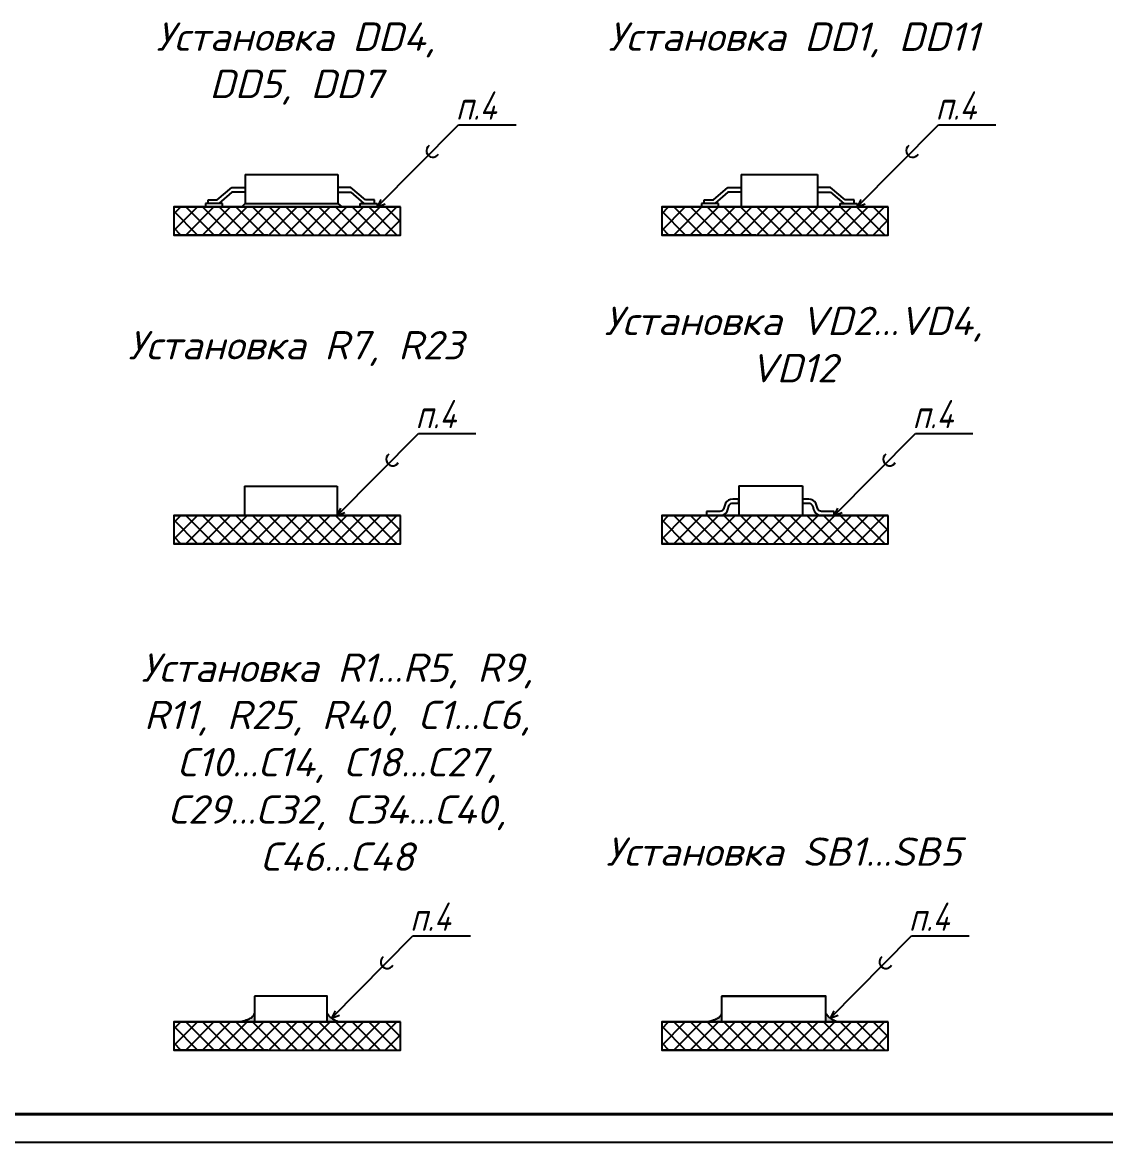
# Model space of a CAD drawing. Extents: x 882 to 2872, y 74 to 1007.
# Drawn here: x 1987.8 to 2179, y 73.6 to 271.2 of the extents above; entities that cross this region are included whole.
import ezdxf

# ---------------------------------------------------------------- set-up
doc = ezdxf.new("R2010")
doc.units = 0
doc.header["$MEASUREMENT"] = 0
doc.layers.get('0').update_dxf_attribs({"linetype": 'CONTINUOUS'})
for name, color, linetype in [('KONTUR', 7, 'CONTINUOUS'), ('PDF _Геометрия', 7, 'CONTINUOUS'), ('Тонкие', 7, 'CONTINUOUS')]:
    doc.layers.add(name, color=color, linetype=linetype)
for name, color, linetype, lineweight in [('Основная', 7, 'CONTINUOUS', 40), ('сетка', 7, 'CONTINUOUS', 15), ('текст', 7, 'CONTINUOUS', 30)]:
    doc.layers.add(name, color=color, linetype=linetype, lineweight=lineweight)
doc.styles.add('стиль1', font='romans.shx', dxfattribs={"width": 0.75, "oblique": 15, "height": 3.5})

msp = doc.modelspace()

# ---------------------------------------------------------------- hatches: boundary and pattern name
h = msp.add_hatch(color=256)
h.dxf.hatch_style = 1
h.paths.add_polyline_path([(2028.72916, 96.32249, -0.057297695), (2028.4091, 95.80529, -0.089840487), (2028.11684, 95.54741, -0.020442718), (2027.78905, 95.3671, -0.014188732), (2027.30003, 95.14067, -0.049546375), (2026.73918, 94.96333, -0.038038894), (2025.98037, 94.8632), (2028.72916, 94.8632)])
h.paths.add_polyline_path([(2042.1927, 95.6573, -0.050113862), (2041.92895, 95.8978, -0.033093109), (2041.59582, 96.32249), (2041.59582, 94.8632), (2044.32916, 94.8632, -0.05207478), (2043.53247, 94.9457, -0.074948265), (2043.0095, 95.14067, -0.014376639), (2042.53816, 95.42015, -0.018803363)])
at = {"layer": 'Тонкие'}
h = msp.add_hatch(dxfattribs=at)
h.set_pattern_fill('ANSI37', color=256, scale=16.5861)
h.set_pattern_definition([(45, (-153.5097, -21.8645), (-1.466018, 1.466018), []), (135, (-153.5097, -21.8645), (-1.466018, -1.466018), [])])
h.paths.add_polyline_path([(2054.49633, 233.64731), (2054.49633, 238.62313), (2014.50925, 238.62313), (2014.50925, 233.64731)])
h = msp.add_hatch(dxfattribs=at)
h.set_pattern_fill('ANSI37', color=256, scale=16.5861)
h.set_pattern_definition([(45, (-67.4003, -21.8645), (-1.466018, 1.466018), []), (135, (-67.4003, -21.8645), (-1.466018, -1.466018), [])])
h.paths.add_polyline_path([(2140.60568, 233.64731), (2140.60568, 238.62313), (2100.6186, 238.62313), (2100.6186, 233.64731)])
h = msp.add_hatch(dxfattribs=at)
h.set_pattern_fill('ANSI37', color=256, scale=16.5861)
h.set_pattern_definition([(45, (-153.5097, -76.2934), (-1.466018, 1.466018), []), (135, (-153.5097, -76.2934), (-1.466018, -1.466018), [])])
h.paths.add_polyline_path([(2054.49633, 179.21839), (2054.49633, 184.19422), (2014.50925, 184.19422), (2014.50925, 179.21839)])
h = msp.add_hatch(dxfattribs=at)
h.set_pattern_fill('ANSI37', color=256, scale=16.5861)
h.set_pattern_definition([(45, (-67.4003, -76.2934), (-1.466018, 1.466018), []), (135, (-67.4003, -76.2934), (-1.466018, -1.466018), [])])
h.paths.add_polyline_path([(2140.60568, 179.21839), (2140.60568, 184.19422), (2100.6186, 184.19422), (2100.6186, 179.21839)])
h = msp.add_hatch(dxfattribs=at)
h.set_pattern_fill('ANSI37', color=256, scale=16.5861)
h.set_pattern_definition([(45, (-153.5097, -165.6245), (-1.466018, 1.466018), []), (135, (-153.5097, -165.6245), (-1.466018, -1.466018), [])])
h.paths.add_polyline_path([(2054.49633, 89.88737), (2054.49633, 94.8632), (2014.50925, 94.8632), (2014.50925, 89.88737)])
h = msp.add_hatch(dxfattribs=at)
h.set_pattern_fill('ANSI37', color=256, scale=16.5861)
h.set_pattern_definition([(45, (-67.4003, -165.6245), (-1.466018, 1.466018), []), (135, (-67.4003, -165.6245), (-1.466018, -1.466018), [])])
h.paths.add_polyline_path([(2140.60568, 89.88737), (2140.60568, 94.8632), (2100.6186, 94.8632), (2100.6186, 89.88737)])
h = msp.add_hatch(color=256, dxfattribs=at)
h.dxf.hatch_style = 1
h.paths.add_polyline_path([(2111.1977, 96.32249, -0.057297695), (2110.87764, 95.80529, -0.089840487), (2110.58538, 95.54741, -0.020442718), (2110.25759, 95.3671, -0.014188732), (2109.76857, 95.14067, -0.049546375), (2109.20772, 94.96333, -0.038038894), (2108.44891, 94.8632), (2111.1977, 94.8632)])
h.paths.add_polyline_path([(2130.54742, 95.42015, -0.018803363), (2130.20195, 95.6573, -0.050113862), (2129.93821, 95.8978, -0.033093109), (2129.60508, 96.32249), (2129.60508, 94.8632), (2132.33827, 94.8632, -0.052065157), (2131.54172, 94.9457, -0.074948265), (2131.01876, 95.14067, -0.014376639)])

# ---------------------------------------------------------------- linework, layer by layer
for p, q in [((2050.43178, 238.62313), (2064.78179, 253.10923)), ((2064.78179, 253.10923), (2074.91712, 253.10923)), ((2135.10736, 238.62313), (2149.45737, 253.10923)), ((2149.45737, 253.10923), (2159.5927, 253.10923)), ((2027.07941, 244.36439), (2027.07941, 239.22313)), ((2027.07941, 244.36439), (2043.43178, 244.36439)), ((2028.51318, 244.36439), (2041.99801, 244.36439)), ((2043.43178, 244.36439), (2043.43178, 239.22313)), ((2114.62253, 244.36439), (2114.62253, 238.62313)), ((2114.62253, 244.36439), (2128.10736, 244.36439)), ((2128.10736, 244.36439), (2128.10736, 238.62313)), ((2022.19202, 239.88862), (2024.77241, 242.04771)), ((2024.77241, 241.25241), (2022.43257, 239.22313)), ((2024.77241, 241.25241), (2022.43257, 239.22313)), ((2024.77241, 242.04602), (2027.07941, 242.04602)), ((2027.07941, 241.25241), (2024.77241, 241.25241)), ((2027.07941, 241.25241), (2024.77241, 241.25241)), ((2045.73878, 242.04602), (2043.43178, 242.04602)), ((2043.43178, 241.25241), (2045.73878, 241.25241)), ((2043.43178, 241.25241), (2045.73878, 241.25241)), ((2048.31918, 239.88862), (2045.73878, 242.04771)), ((2045.73878, 241.25241), (2048.07862, 239.22313)), ((2045.73878, 241.25241), (2048.07862, 239.22313)), ((2109.73514, 239.88862), (2112.31553, 242.04771)), ((2112.31553, 241.25241), (2109.97569, 239.22313)), ((2112.31553, 241.25241), (2109.97569, 239.22313)), ((2112.31553, 242.04602), (2114.62253, 242.04602)), ((2114.62253, 241.25241), (2112.31553, 241.25241)), ((2114.62253, 241.25241), (2112.31553, 241.25241)), ((2130.41436, 242.04602), (2128.10736, 242.04602)), ((2128.10736, 241.25241), (2130.41436, 241.25241)), ((2128.10736, 241.25241), (2130.41436, 241.25241)), ((2132.99475, 239.88862), (2130.41436, 242.04771)), ((2130.41436, 241.25241), (2132.75419, 239.22313)), ((2130.41436, 241.25241), (2132.75419, 239.22313)), ((2020.07941, 239.22313), (2020.07941, 238.62313)), ((2020.07941, 239.22313), (2020.07941, 238.62313)), ((2020.07941, 239.22313), (2020.07941, 238.62313)), ((2023.07941, 239.22313), (2020.07941, 239.22313)), ((2020.07941, 239.22313), (2020.07941, 238.62313)), ((2023.07941, 239.22313), (2020.07941, 239.22313)), ((2020.07941, 239.22313), (2020.07941, 238.62313)), ((2020.57556, 239.88492), (2022.19202, 239.88492)), ((2020.57556, 239.22313), (2020.57556, 239.88492)), ((2020.57556, 239.22313), (2020.57556, 239.57975)), ((2022.19202, 239.22313), (2020.57556, 239.22313)), ((2022.19202, 239.22313), (2020.57556, 239.22313)), ((2023.07941, 238.62313), (2023.07941, 239.22313)), ((2023.07941, 238.62313), (2023.07941, 239.22313)), ((2023.07941, 238.62313), (2023.07941, 239.22313)), ((2023.07941, 238.62313), (2023.07941, 239.22313)), ((2023.07941, 238.62313), (2023.07941, 239.22313)), ((2027.07941, 239.22313), (2026.51927, 238.62313)), ((2027.07941, 239.22313), (2043.43178, 239.22313)), ((2043.43178, 239.22313), (2044.16859, 238.62313)), ((2047.43178, 238.62313), (2047.43178, 239.22313)), ((2047.43178, 239.22313), (2050.43178, 239.22313)), ((2047.43178, 238.62313), (2047.43178, 239.22313)), ((2047.43178, 239.22313), (2050.43178, 239.22313)), ((2049.93563, 239.88492), (2048.31918, 239.88492)), ((2048.31918, 239.22313), (2049.93563, 239.22313)), ((2048.31918, 239.22313), (2049.93563, 239.22313)), ((2049.93563, 239.22313), (2049.93563, 239.88492)), ((2049.93563, 239.22313), (2049.93563, 239.57975)), ((2051.05681, 239.91229), (2050.43178, 238.62313)), ((2050.43178, 239.22313), (2050.43178, 238.62313)), ((2050.43178, 239.22313), (2050.43178, 238.62313)), ((2050.43178, 238.62313), (2051.82841, 239.1413)), ((2107.62253, 239.22313), (2107.62253, 238.62313)), ((2107.62253, 239.22313), (2107.62253, 238.62313)), ((2107.62253, 239.22313), (2107.62253, 238.62313)), ((2110.62253, 239.22313), (2107.62253, 239.22313)), ((2107.62253, 239.22313), (2107.62253, 238.62313)), ((2110.62253, 239.22313), (2107.62253, 239.22313)), ((2107.62253, 239.22313), (2107.62253, 238.62313)), ((2108.11868, 239.88492), (2109.73514, 239.88492)), ((2108.11868, 239.22313), (2108.11868, 239.88492)), ((2108.11868, 239.22313), (2108.11868, 239.57975)), ((2109.73514, 239.22313), (2108.11868, 239.22313)), ((2109.73514, 239.22313), (2108.11868, 239.22313)), ((2110.62253, 238.62313), (2110.62253, 239.22313)), ((2110.62253, 238.62313), (2110.62253, 239.22313)), ((2110.62253, 238.62313), (2110.62253, 239.22313)), ((2110.62253, 238.62313), (2110.62253, 239.22313)), ((2110.62253, 238.62313), (2110.62253, 239.22313)), ((2132.10736, 238.62313), (2132.10736, 239.22313)), ((2132.10736, 239.22313), (2135.10736, 239.22313)), ((2132.10736, 238.62313), (2132.10736, 239.22313)), ((2132.10736, 239.22313), (2135.10736, 239.22313)), ((2134.6112, 239.88492), (2132.99475, 239.88492)), ((2132.99475, 239.22313), (2134.6112, 239.22313)), ((2132.99475, 239.22313), (2134.6112, 239.22313)), ((2134.6112, 239.22313), (2134.6112, 239.88492)), ((2134.6112, 239.22313), (2134.6112, 239.57975)), ((2135.73238, 239.91229), (2135.10736, 238.62313)), ((2135.10736, 239.22313), (2135.10736, 238.62313)), ((2135.10736, 239.22313), (2135.10736, 238.62313)), ((2135.10736, 238.62313), (2136.50398, 239.1413)), ((2026.97563, 238.62313), (2043.328, 238.62313)), ((2043.328, 238.62313), (2047.328, 238.62313)), ((2113.08497, 238.62313), (2129.43735, 238.62313)), ((2129.43735, 238.62313), (2133.43735, 238.62313)), ((2043.328, 184.19422), (2057.67801, 198.68031)), ((2057.67801, 198.68031), (2067.81334, 198.68031)), ((2131.04342, 184.19422), (2145.39343, 198.68031)), ((2145.39343, 198.68031), (2155.52876, 198.68031)), ((2026.97563, 189.33548), (2026.97563, 184.19422)), ((2026.97563, 189.33548), (2043.328, 189.33548)), ((2043.328, 189.33548), (2043.328, 184.19422)), ((2026.97563, 184.19422), (2043.328, 184.19422)), ((2043.95302, 185.48338), (2043.328, 184.19422)), ((2043.328, 184.19422), (2044.72462, 184.71238)), ((2043.328, 184.19422), (2047.328, 184.19422)), ((2113.08497, 184.19422), (2129.43735, 184.19422)), ((2129.43735, 184.19422), (2133.43735, 184.19422)), ((2131.66845, 185.48338), (2131.04342, 184.19422)), ((2131.04342, 184.19422), (2132.44005, 184.71238)), ((2042.3632, 95.53548), (2056.71321, 110.02158)), ((2056.71321, 110.02158), (2066.84854, 110.02158)), ((2130.37246, 95.53548), (2144.72246, 110.02158)), ((2144.72246, 110.02158), (2154.85779, 110.02158)), ((2026.97563, 94.8632), (2043.328, 94.8632)), ((2042.98823, 96.82464), (2042.3632, 95.53548)), ((2042.3632, 95.53548), (2043.75982, 96.05364)), ((2043.328, 94.8632), (2047.328, 94.8632)), ((2113.08497, 94.8632), (2129.43735, 94.8632)), ((2129.43735, 94.8632), (2133.43735, 94.8632)), ((2130.99748, 96.82464), (2130.37246, 95.53548)), ((2130.37246, 95.53548), (2131.76908, 96.05364))]:
    msp.add_line(p, q)
at = {"color": 7}
for p, q in [((2114.25385, 189.42554), (2125.45374, 189.42554)), ((2114.25385, 189.42554), (2114.25385, 184.2755)), ((2125.45374, 189.42554), (2125.45374, 184.2755)), ((2111.7463, 186.01822), (2111.5983, 185.45422)), ((2111.89281, 186.3667), (2111.7463, 186.01822)), ((2112.12291, 186.66632), (2111.89281, 186.3667)), ((2112.42269, 186.89622), (2112.12291, 186.66632)), ((2112.2983, 185.26622), (2112.4463, 185.83022)), ((2112.77175, 187.04073), (2112.42269, 186.89622)), ((2112.4227, 186.89622), (2112.42269, 186.89622)), ((2112.42269, 186.89622), (2112.42269, 186.89622)), ((2112.42269, 186.89622), (2112.42269, 186.89622)), ((2112.4227, 186.89622), (2112.4227, 186.89622)), ((2112.4227, 186.89622), (2112.4227, 186.89622)), ((2112.4227, 186.89622), (2112.4227, 186.89622)), ((2112.4227, 186.89622), (2112.4227, 186.89622)), ((2112.4463, 185.83022), (2112.51956, 186.00446)), ((2112.51956, 186.00446), (2112.63461, 186.15427)), ((2112.63461, 186.15427), (2112.7845, 186.26922)), ((2113.1463, 187.09022), (2112.77175, 187.04073)), ((2112.77175, 187.04073), (2112.77175, 187.04073)), ((2112.77175, 187.04073), (2112.77175, 187.04073)), ((2112.77175, 187.04073), (2112.77175, 187.04073)), ((2112.77175, 187.04073), (2112.77175, 187.04073)), ((2112.77175, 187.04073), (2112.77175, 187.04073)), ((2112.77175, 187.04073), (2112.77175, 187.04073)), ((2112.77175, 187.04073), (2112.77175, 187.04073)), ((2112.7845, 186.26922), (2112.95903, 186.34147)), ((2112.7845, 186.26922), (2112.7845, 186.26922)), ((2112.7845, 186.26922), (2112.7845, 186.26922)), ((2112.7845, 186.26922), (2112.7845, 186.26922)), ((2112.7845, 186.26922), (2112.7845, 186.26922)), ((2112.7845, 186.26922), (2112.7845, 186.26922)), ((2112.7845, 186.26922), (2112.7845, 186.26922)), ((2112.7845, 186.26922), (2112.7845, 186.26922)), ((2112.95903, 186.34147), (2113.1463, 186.36622)), ((2112.95903, 186.34147), (2112.95903, 186.34147)), ((2112.95903, 186.34147), (2112.95903, 186.34147)), ((2112.95903, 186.34147), (2112.95903, 186.34147)), ((2112.95903, 186.34147), (2112.95903, 186.34147)), ((2112.95903, 186.34147), (2112.95903, 186.34147)), ((2112.95903, 186.34147), (2112.95903, 186.34147)), ((2112.95903, 186.34147), (2112.95903, 186.34147)), ((2113.1463, 187.09022), (2113.1463, 187.09022)), ((2113.1463, 187.09022), (2113.1463, 187.09022)), ((2113.1463, 187.09022), (2113.1463, 187.09022)), ((2113.1463, 187.09022), (2113.1463, 187.09022)), ((2113.1463, 187.09022), (2113.1463, 187.09022)), ((2113.1463, 187.09022), (2113.1463, 187.09022)), ((2113.1463, 187.09022), (2113.1463, 187.09022)), ((2114.2583, 187.09022), (2113.1463, 187.09022)), ((2113.1463, 186.36622), (2113.1463, 186.36622)), ((2113.1463, 186.36622), (2113.1463, 186.36622)), ((2113.1463, 186.36622), (2113.1463, 186.36622)), ((2113.1463, 186.36622), (2113.1463, 186.36622)), ((2113.1463, 186.36622), (2113.1463, 186.36622)), ((2113.1463, 186.36622), (2113.1463, 186.36622)), ((2113.1463, 186.36622), (2113.1463, 186.36622)), ((2113.1463, 186.36622), (2114.2583, 186.36622)), ((2114.2583, 186.21422), (2114.2583, 187.15022)), ((2114.2583, 187.09022), (2114.2583, 187.09022)), ((2114.2583, 187.09022), (2114.2583, 187.09022)), ((2114.2583, 187.09022), (2114.2583, 187.09022)), ((2114.2583, 187.09022), (2114.2583, 187.09022)), ((2114.2583, 187.09022), (2114.2583, 187.09022)), ((2114.2583, 187.09022), (2114.2583, 187.09022)), ((2114.2583, 187.09022), (2114.2583, 187.09022)), ((2114.2583, 186.36622), (2114.2583, 186.36622)), ((2114.2583, 186.36622), (2114.2583, 186.36622)), ((2114.2583, 186.36622), (2114.2583, 186.36622)), ((2114.2583, 186.36622), (2114.2583, 186.36622)), ((2114.2583, 186.36622), (2114.2583, 186.36622)), ((2114.2583, 186.36622), (2114.2583, 186.36622)), ((2114.2583, 186.36622), (2114.2583, 186.36622)), ((2125.45374, 187.15028), (2125.45374, 186.21428)), ((2126.56574, 187.09028), (2125.45374, 187.09028)), ((2125.45374, 186.36628), (2126.56574, 186.36628)), ((2126.56574, 187.09028), (2126.56574, 187.09028)), ((2126.56574, 187.09028), (2126.56574, 187.09028)), ((2126.56574, 187.09028), (2126.56574, 187.09028)), ((2126.56574, 187.09028), (2126.56574, 187.09028)), ((2126.56574, 187.09028), (2126.56574, 187.09028)), ((2126.56574, 187.09028), (2126.56574, 187.09028)), ((2126.56574, 187.09028), (2126.56574, 187.09028)), ((2126.94029, 187.04079), (2126.56574, 187.09028)), ((2126.56574, 186.36628), (2126.56574, 186.36628)), ((2126.56574, 186.36628), (2126.56574, 186.36628)), ((2126.56574, 186.36628), (2126.56574, 186.36628)), ((2126.56574, 186.36628), (2126.56574, 186.36628)), ((2126.56574, 186.36628), (2126.56574, 186.36628)), ((2126.56574, 186.36628), (2126.56574, 186.36628)), ((2126.56574, 186.36628), (2126.56574, 186.36628)), ((2126.56574, 186.36628), (2126.75302, 186.34154)), ((2126.75302, 186.34154), (2126.75302, 186.34154)), ((2126.75302, 186.34154), (2126.75302, 186.34154)), ((2126.75302, 186.34154), (2126.75302, 186.34154)), ((2126.75302, 186.34154), (2126.75302, 186.34154)), ((2126.75302, 186.34154), (2126.75302, 186.34154)), ((2126.75302, 186.34154), (2126.75302, 186.34154)), ((2126.75302, 186.34154), (2126.75302, 186.34154)), ((2126.75302, 186.34154), (2126.92754, 186.26928)), ((2126.92754, 186.26928), (2126.92754, 186.26928)), ((2126.92754, 186.26928), (2126.92754, 186.26928)), ((2126.92754, 186.26928), (2126.92754, 186.26928)), ((2126.92754, 186.26928), (2126.92754, 186.26928)), ((2126.92754, 186.26928), (2126.92754, 186.26928)), ((2126.92754, 186.26928), (2126.92754, 186.26928)), ((2126.92754, 186.26928), (2126.92754, 186.26928)), ((2126.92754, 186.26928), (2127.07743, 186.15434)), ((2126.9403, 187.04079), (2126.94029, 187.04079)), ((2126.94029, 187.04079), (2126.94029, 187.04079)), ((2126.94029, 187.04079), (2126.94029, 187.04079)), ((2126.94029, 187.04079), (2126.94029, 187.04079)), ((2127.28935, 186.89628), (2126.94029, 187.04079)), ((2126.9403, 187.04079), (2126.9403, 187.04079)), ((2126.9403, 187.04079), (2126.9403, 187.04079)), ((2126.9403, 187.04079), (2126.9403, 187.04079)), ((2127.07743, 186.15434), (2127.07744, 186.15434)), ((2127.07743, 186.15434), (2127.19249, 186.00452)), ((2127.07744, 186.15434), (2127.07744, 186.15434)), ((2127.07744, 186.15434), (2127.07744, 186.15434)), ((2127.07744, 186.15434), (2127.07744, 186.15434)), ((2127.07744, 186.15434), (2127.07744, 186.15434)), ((2127.07744, 186.15434), (2127.07744, 186.15434)), ((2127.07744, 186.15434), (2127.07744, 186.15434)), ((2127.19249, 186.00452), (2127.26574, 185.83028)), ((2127.26574, 185.83028), (2127.41374, 185.26628)), ((2127.28935, 186.89628), (2127.28935, 186.89628)), ((2127.28935, 186.89628), (2127.28935, 186.89628)), ((2127.28935, 186.89628), (2127.28935, 186.89628)), ((2127.28935, 186.89628), (2127.28935, 186.89628)), ((2127.28935, 186.89628), (2127.28935, 186.89628)), ((2127.28935, 186.89628), (2127.28935, 186.89628)), ((2127.28935, 186.89628), (2127.28935, 186.89628)), ((2127.58913, 186.66639), (2127.28935, 186.89628)), ((2127.58913, 186.66639), (2127.58913, 186.66639)), ((2127.58913, 186.66639), (2127.58913, 186.66639)), ((2127.58913, 186.66639), (2127.58913, 186.66639)), ((2127.58913, 186.66639), (2127.58913, 186.66639)), ((2127.58913, 186.66639), (2127.58913, 186.66639)), ((2127.58913, 186.66639), (2127.58913, 186.66639)), ((2127.58913, 186.66639), (2127.58913, 186.66639)), ((2127.81923, 186.36677), (2127.58913, 186.66639)), ((2127.96574, 186.01828), (2127.81923, 186.36677)), ((2128.11374, 185.45428), (2127.96574, 186.01828)), ((2108.54646, 184.91822), (2108.54646, 184.19422)), ((2110.8983, 184.91822), (2108.54646, 184.91822)), ((2109.7863, 184.19422), (2110.8983, 184.19422)), ((2111.08558, 184.94296), (2110.8983, 184.91822)), ((2110.8983, 184.91822), (2110.8983, 184.91822)), ((2110.8983, 184.91822), (2110.8983, 184.91822)), ((2110.8983, 184.91822), (2110.8983, 184.91822)), ((2110.8983, 184.91822), (2110.8983, 184.91822)), ((2110.8983, 184.91822), (2110.8983, 184.91822)), ((2110.8983, 184.91822), (2110.8983, 184.91822)), ((2110.8983, 184.91822), (2110.8983, 184.91822)), ((2110.8983, 184.19422), (2111.27286, 184.24371)), ((2110.8983, 184.19422), (2110.8983, 184.19422)), ((2110.8983, 184.19422), (2110.8983, 184.19422)), ((2110.8983, 184.19422), (2110.8983, 184.19422)), ((2110.8983, 184.19422), (2110.8983, 184.19422)), ((2110.8983, 184.19422), (2110.8983, 184.19422)), ((2110.8983, 184.19422), (2110.8983, 184.19422)), ((2110.8983, 184.19422), (2110.8983, 184.19422)), ((2111.26011, 185.01522), (2111.08558, 184.94296)), ((2111.08558, 184.94296), (2111.08558, 184.94296)), ((2111.08558, 184.94296), (2111.08558, 184.94296)), ((2111.08558, 184.94296), (2111.08558, 184.94296)), ((2111.08558, 184.94296), (2111.08558, 184.94296)), ((2111.08558, 184.94296), (2111.08558, 184.94296)), ((2111.08558, 184.94296), (2111.08558, 184.94296)), ((2111.08558, 184.94296), (2111.08558, 184.94296)), ((2111.41, 185.13017), (2111.26011, 185.01522)), ((2111.26011, 185.01522), (2111.26011, 185.01522)), ((2111.26011, 185.01522), (2111.26011, 185.01522)), ((2111.26011, 185.01522), (2111.26011, 185.01522)), ((2111.26011, 185.01522), (2111.26011, 185.01522)), ((2111.26011, 185.01522), (2111.26011, 185.01522)), ((2111.26011, 185.01522), (2111.26011, 185.01522)), ((2111.26011, 185.01522), (2111.26011, 185.01522)), ((2111.27286, 184.24371), (2111.62191, 184.38822)), ((2111.27286, 184.24371), (2111.27286, 184.24371)), ((2111.27286, 184.24371), (2111.27286, 184.24371)), ((2111.27286, 184.24371), (2111.27286, 184.24371)), ((2111.27286, 184.24371), (2111.27286, 184.24371)), ((2111.27286, 184.24371), (2111.27286, 184.24371)), ((2111.27286, 184.24371), (2111.27286, 184.24371)), ((2111.27286, 184.24371), (2111.27286, 184.24371)), ((2111.52505, 185.27998), (2111.41, 185.13017)), ((2111.41, 185.13017), (2111.41, 185.13017)), ((2111.41, 185.13017), (2111.41, 185.13017)), ((2111.41, 185.13017), (2111.41, 185.13017)), ((2111.41, 185.13017), (2111.41, 185.13017)), ((2111.41, 185.13017), (2111.41, 185.13017)), ((2111.41, 185.13017), (2111.41, 185.13017)), ((2111.41, 185.13017), (2111.41, 185.13017)), ((2111.5983, 185.45422), (2111.52505, 185.27998)), ((2111.62191, 184.38822), (2111.9217, 184.61811)), ((2111.62191, 184.38822), (2111.62191, 184.38822)), ((2111.62191, 184.38822), (2111.62191, 184.38822)), ((2111.62191, 184.38822), (2111.62191, 184.38822)), ((2111.62191, 184.38822), (2111.62191, 184.38822)), ((2111.62191, 184.38822), (2111.62191, 184.38822)), ((2111.62191, 184.38822), (2111.62191, 184.38822)), ((2111.62191, 184.38822), (2111.62191, 184.38822)), ((2111.9217, 184.61811), (2112.1518, 184.91774)), ((2111.9217, 184.61811), (2111.9217, 184.61811)), ((2111.9217, 184.61811), (2111.9217, 184.61811)), ((2111.9217, 184.61811), (2111.9217, 184.61811)), ((2111.9217, 184.61811), (2111.9217, 184.61811)), ((2111.9217, 184.61811), (2111.9217, 184.61811)), ((2111.9217, 184.61811), (2111.9217, 184.61811)), ((2111.9217, 184.61811), (2111.9217, 184.61811)), ((2112.1518, 184.91774), (2112.2983, 185.26622)), ((2127.41374, 185.26628), (2127.56024, 184.9178)), ((2127.56024, 184.9178), (2127.79035, 184.61818)), ((2127.79035, 184.61818), (2128.09013, 184.38828)), ((2128.09013, 184.38828), (2128.09013, 184.38828)), ((2128.09013, 184.38828), (2128.09013, 184.38828)), ((2128.09013, 184.38828), (2128.09013, 184.38828)), ((2128.09013, 184.38828), (2128.09013, 184.38828)), ((2128.09013, 184.38828), (2128.09013, 184.38828)), ((2128.09013, 184.38828), (2128.09013, 184.38828)), ((2128.09013, 184.38828), (2128.09013, 184.38828)), ((2128.09013, 184.38828), (2128.43918, 184.24377)), ((2128.18699, 185.28004), (2128.11374, 185.45428)), ((2128.30204, 185.13023), (2128.18699, 185.28004)), ((2128.45193, 185.01528), (2128.30204, 185.13023)), ((2128.43918, 184.24377), (2128.43918, 184.24377)), ((2128.43918, 184.24377), (2128.43918, 184.24377)), ((2128.43918, 184.24377), (2128.43918, 184.24377)), ((2128.43918, 184.24377), (2128.43918, 184.24377)), ((2128.43918, 184.24377), (2128.43918, 184.24377)), ((2128.43918, 184.24377), (2128.43918, 184.24377)), ((2128.43918, 184.24377), (2128.43918, 184.24377)), ((2128.43918, 184.24377), (2128.81374, 184.19428)), ((2128.45194, 185.01528), (2128.45193, 185.01528)), ((2128.45193, 185.01528), (2128.45193, 185.01528)), ((2128.45193, 185.01528), (2128.45193, 185.01528)), ((2128.45193, 185.01528), (2128.45193, 185.01528)), ((2128.45193, 185.01528), (2128.45193, 185.01528)), ((2128.45193, 185.01528), (2128.45193, 185.01528)), ((2128.62646, 184.94303), (2128.45193, 185.01528)), ((2128.45194, 185.01528), (2128.45194, 185.01528)), ((2128.62646, 184.94303), (2128.62646, 184.94303)), ((2128.62646, 184.94303), (2128.62646, 184.94303)), ((2128.62646, 184.94303), (2128.62646, 184.94303)), ((2128.62646, 184.94303), (2128.62646, 184.94303)), ((2128.62646, 184.94303), (2128.62646, 184.94303)), ((2128.62646, 184.94303), (2128.62646, 184.94303)), ((2128.62646, 184.94303), (2128.62646, 184.94303)), ((2128.81374, 184.91828), (2128.62646, 184.94303)), ((2128.81374, 184.91828), (2128.81374, 184.91828)), ((2128.81374, 184.91828), (2128.81374, 184.91828)), ((2128.81374, 184.91828), (2128.81374, 184.91828)), ((2128.81374, 184.91828), (2128.81374, 184.91828)), ((2128.81374, 184.91828), (2128.81374, 184.91828)), ((2128.81374, 184.91828), (2128.81374, 184.91828)), ((2128.81374, 184.91828), (2128.81374, 184.91828)), ((2131.04342, 184.90679), (2128.81374, 184.91828)), ((2128.81374, 184.19428), (2128.81374, 184.19428)), ((2128.81374, 184.19428), (2128.81374, 184.19428)), ((2128.81374, 184.19428), (2128.81374, 184.19428)), ((2128.81374, 184.19428), (2128.81374, 184.19428)), ((2128.81374, 184.19428), (2128.81374, 184.19428)), ((2128.81374, 184.19428), (2128.81374, 184.19428)), ((2128.81374, 184.19428), (2128.81374, 184.19428)), ((2128.81374, 184.19428), (2129.92574, 184.19428)), ((2129.92574, 184.91828), (2129.92574, 184.91828)), ((2129.92574, 184.91828), (2129.92574, 184.91828)), ((2129.92574, 184.91828), (2129.92574, 184.91828)), ((2129.92574, 184.91828), (2129.92574, 184.91828)), ((2129.92574, 184.91828), (2129.92574, 184.91828)), ((2129.92574, 184.91828), (2129.92574, 184.91828)), ((2129.92574, 184.91828), (2129.92574, 184.91828)), ((2129.92574, 184.19428), (2129.92574, 184.19428)), ((2129.92574, 184.19428), (2129.92574, 184.19428)), ((2129.92574, 184.19428), (2129.92574, 184.19428)), ((2129.92574, 184.19428), (2129.92574, 184.19428)), ((2129.92574, 184.19428), (2129.92574, 184.19428)), ((2129.92574, 184.19428), (2129.92574, 184.19428)), ((2129.92574, 184.19428), (2129.92574, 184.19428)), ((2131.04342, 184.18279), (2131.04342, 184.90679)), ((2129.35234, 179.22639), (2129.35833, 179.22639)), ((2129.35234, 179.22239), (2129.35234, 179.22639)), ((2129.35234, 179.22239), (2129.35234, 179.21839)), ((2129.35833, 179.22639), (2129.40568, 179.22639)), ((2129.40568, 179.22639), (2129.49739, 179.22639)), ((2129.49739, 179.22639), (2129.62771, 179.22639)), ((2129.62771, 179.22639), (2129.78844, 179.22639)), ((2129.78844, 179.22639), (2129.9695, 179.22639)), ((2129.9695, 179.22639), (2130.15949, 179.22639)), ((2130.15949, 179.22639), (2130.34649, 179.22639)), ((2130.34649, 179.22639), (2130.51874, 179.22639)), ((2130.51874, 179.22639), (2130.66543, 179.22639)), ((2130.66543, 179.22639), (2130.77732, 179.22639)), ((2130.77732, 179.22639), (2130.8474, 179.22639)), ((2130.8474, 179.22639), (2130.8718, 179.22639)), ((2130.8718, 179.21839), (2130.8718, 179.22639))]:
    msp.add_line(p, q, dxfattribs=at)
at = {"lineweight": 25}
for points in [[(2014.50925, 238.62313), (2054.49633, 238.62313)], [(2100.6186, 238.62313), (2140.60568, 238.62313)], [(2031.13252, 233.64731), (2054.49633, 233.64731)], [(2117.24187, 233.64731), (2140.60568, 233.64731)], [(2014.50925, 184.19422), (2054.49633, 184.19422)], [(2100.6186, 184.19422), (2140.60568, 184.19422)], [(2031.13252, 179.21839), (2054.49633, 179.21839)], [(2117.24187, 179.21839), (2140.60568, 179.21839)], [(2014.50925, 94.8632), (2054.49633, 94.8632)], [(2100.6186, 94.8632), (2140.60568, 94.8632)], [(2031.13252, 89.88737), (2054.49633, 89.88737)], [(2117.24187, 89.88737), (2140.60568, 89.88737)]]:
    msp.add_lwpolyline(points, dxfattribs=at)
for points in [[(2028.72916, 96.32249, -0.057297695), (2028.4091, 95.80529, -0.089840487), (2028.11684, 95.54741, -0.020442718), (2027.78905, 95.3671, -0.014188732), (2027.30003, 95.14067, -0.049546375), (2026.73918, 94.96333, -0.038038894), (2025.98037, 94.8632)], [(2041.59582, 96.32249, 0.033093109), (2041.92895, 95.8978, 0.050113862), (2042.1927, 95.6573, 0.018803363), (2042.53816, 95.42015, 0.014376639), (2043.0095, 95.14067, 0.074948265), (2043.53247, 94.9457, 0.05207478), (2044.32916, 94.8632)], [(2111.1977, 96.32249, -0.057297695), (2110.87764, 95.80529, -0.089840487), (2110.58538, 95.54741, -0.020442718), (2110.25759, 95.3671, -0.014188732), (2109.76857, 95.14067, -0.049546375), (2109.20772, 94.96333, -0.038038894), (2108.44891, 94.8632)], [(2129.60508, 96.32249, 0.033093109), (2129.93821, 95.8978, 0.050113862), (2130.20195, 95.6573, 0.018803363), (2130.54742, 95.42015, 0.014376639), (2131.01876, 95.14067, 0.074948265), (2131.54172, 94.9457, 0.05207478), (2132.33842, 94.8632)]]:
    msp.add_lwpolyline(points, format="xyb")
for centre in [(2060.24023, 248.5246), (2144.91581, 248.5246), (2053.13645, 194.09568), (2140.85187, 194.09568), (2052.17165, 105.43695), (2140.1809, 105.43695)]:
    msp.add_arc(centre, 1.14504, 126.7746823, 329.682441)
at = {"layer": 'KONTUR'}
msp.add_line((2592.53772, 73.56982), (1751.53772, 73.56982), dxfattribs=at)
at = {"layer": 'PDF _Геометрия', "lineweight": 25}
for points in [[(2028.72916, 99.39653), (2028.72916, 94.8632)], [(2041.59582, 94.8632), (2041.59582, 99.39653), (2028.72916, 99.39653)], [(2111.1977, 99.39653), (2111.1977, 94.8632)], [(2129.60508, 94.8632), (2129.60508, 99.39653), (2111.1977, 99.39653)]]:
    msp.add_lwpolyline(points, dxfattribs=at)
at = {"layer": 'Основная'}
msp.add_line((2587.53772, 78.56982), (1759.53772, 78.56982), dxfattribs=at)
at = {"layer": 'Тонкие'}
for p, q in [((2014.50925, 238.62313), (2014.50925, 233.64731)), ((2054.49633, 233.64731), (2054.49633, 238.62313)), ((2100.6186, 238.62313), (2100.6186, 233.64731)), ((2140.60568, 233.64731), (2140.60568, 238.62313)), ((2031.13252, 233.64731), (2014.50925, 233.64731)), ((2117.24187, 233.64731), (2100.6186, 233.64731)), ((2014.50925, 184.19422), (2014.50925, 179.21839)), ((2054.49633, 179.21839), (2054.49633, 184.19422)), ((2100.6186, 184.19422), (2100.6186, 179.21839)), ((2114.25385, 184.2755), (2125.45374, 184.2755)), ((2140.60568, 179.21839), (2140.60568, 184.19422)), ((2031.13252, 179.21839), (2014.50925, 179.21839)), ((2117.24187, 179.21839), (2100.6186, 179.21839)), ((2111.1977, 99.39653), (2129.60123, 99.39653)), ((2014.50925, 94.8632), (2014.50925, 89.88737)), ((2054.49633, 89.88737), (2054.49633, 94.8632)), ((2100.6186, 94.8632), (2100.6186, 89.88737)), ((2140.60568, 89.88737), (2140.60568, 94.8632)), ((2031.13252, 89.88737), (2014.50925, 89.88737)), ((2117.24187, 89.88737), (2100.6186, 89.88737))]:
    msp.add_line(p, q, dxfattribs=at)
for points in [[(2054.49633, 238.62313), (2014.50925, 238.62313), (2014.50925, 233.64731), (2054.49633, 233.64731)], [(2140.60568, 238.62313), (2100.6186, 238.62313), (2100.6186, 233.64731), (2140.60568, 233.64731)], [(2054.49633, 184.19422), (2014.50925, 184.19422), (2014.50925, 179.21839), (2054.49633, 179.21839)], [(2140.60568, 184.19422), (2100.6186, 184.19422), (2100.6186, 179.21839), (2140.60568, 179.21839)], [(2054.49633, 94.8632), (2014.50925, 94.8632), (2014.50925, 89.88737), (2054.49633, 89.88737)], [(2140.60568, 94.8632), (2100.6186, 94.8632), (2100.6186, 89.88737), (2140.60568, 89.88737)]]:
    msp.add_lwpolyline(points, close=True, dxfattribs=at)

# ---------------------------------------------------------------- texts
at = {"layer": 'сетка', "char_height": 5, "attachment_point": 1, "style": 'стиль1'}
for s, width, heights, insert in [('\\pxqc;{\\W1;Установка DD4, DD5, DD7}', 65.9700288, [14.85022], (2003.0649, 271.15573)), ('\\pxqc;{\\W1;Установка DD1, DD11}', 72.4577193, [15.41022], (2087.68252, 271.15573)), ('\\pxqc;{\\W1;Установка VD2...VD4, VD12}', 72.4577193, [15.41022], (2087.68252, 221.01697)), ('\\pxqc;{\\W1;Установка R7, R23}', 65.9700288, [14.85022], (2003.0649, 216.72682)), ('\\pxqc;{\\W1;Установка R1...R5, R9, R11, R25, R40, C1...С6, С10...С14, С18...С27, С29...С32, С34...С40, С46...С48}', 80.6246442, [59.31991], (2003.0649, 159.84271)), ('\\pxqc;{\\W1;Установка SB1...SB5}', 65.9700288, [14.85022], (2089.17425, 127.3958))]:
    msp.add_mtext_dynamic_manual_height_columns(s, width=width, gutter_width=20, heights=heights, dxfattribs=dict(at, insert=insert))
at = {"layer": 'текст', "style": 'стиль1', "oblique": 15, "width": 0.75}
for p in [(2064.28271, 254.00522), (2148.95829, 254.00522), (2057.17893, 199.5763), (2144.89435, 199.5763), (2056.21413, 110.91756), (2144.22339, 110.91756)]:
    msp.add_text('п.4', height=5, dxfattribs=at).set_placement(p)

doc.saveas('drawing.dxf')
